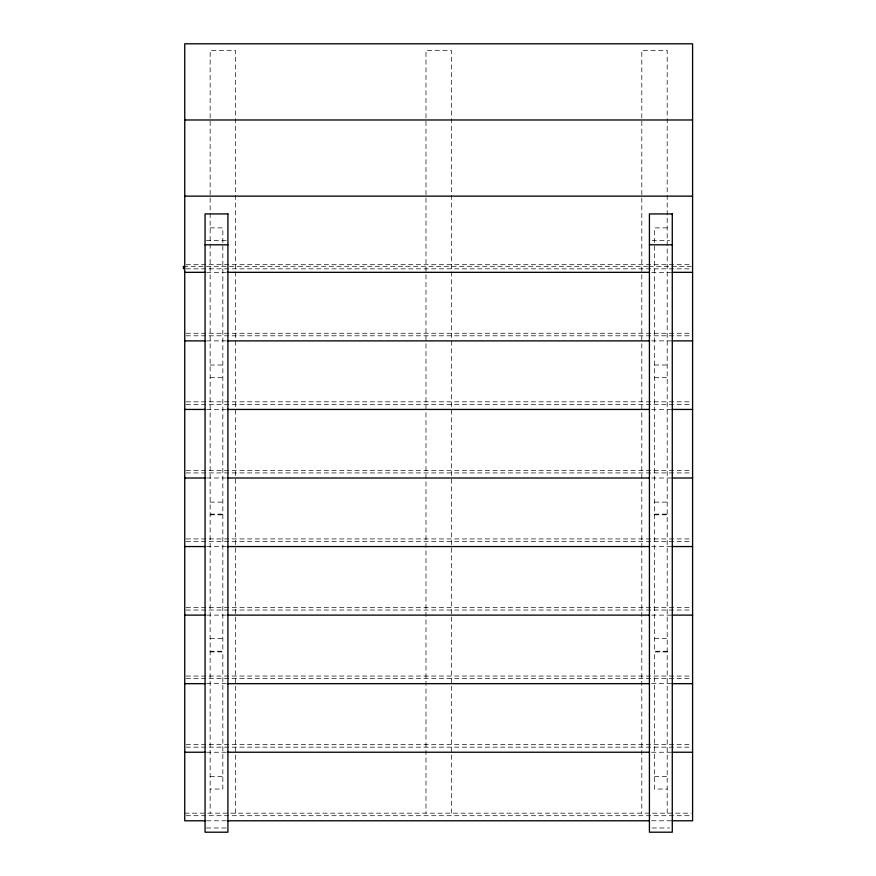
<?xml version="1.0" encoding="UTF-8"?>
<svg xmlns="http://www.w3.org/2000/svg" width="876" height="876" viewBox="0 0 876 876"><rect width="100%" height="100%" fill="white"/><g stroke="black" fill="none" stroke-linecap="round" stroke-linejoin="round"><path stroke-width="0.66" stroke-dasharray="4.38 3.29" d="M210.141 227.891L222.843 227.891L222.843 651.24L210.141 651.24M667.194 227.891L654.503 227.891L654.503 651.24L667.194 651.24M206.407 240.582L226.577 240.582M652.105 240.582L669.582 240.582M186.117 264.705L691.219 264.705M183.412 266.304L647.561 266.304M648.93 266.304L691.252 266.304M186.139 268.844L691.252 268.844M206.594 272.326L225.701 272.326M651.635 272.326L670.742 272.326M186.117 333.263L691.219 333.263M186.117 335.804L692.587 335.804M206.594 340.884L225.701 340.884M651.635 340.884L670.742 340.884M210.141 365.007L222.843 365.007M654.503 365.007L667.194 365.007M210.141 377.698L222.843 377.698M654.503 377.698L667.194 377.698M186.117 401.821L691.219 401.821M186.117 404.362L691.219 404.362M206.594 409.442L225.701 409.442M651.635 409.442L670.742 409.442M186.117 470.379L691.219 470.379M186.117 472.92L691.219 472.92M206.594 478L225.701 478M651.635 478L670.742 478M210.141 502.123L222.843 502.123M654.503 502.123L667.194 502.123M210.141 514.124L222.843 514.124M654.503 514.124L667.194 514.124M210.141 514.814L222.843 514.814M654.503 514.814L667.194 514.814M186.117 538.937L691.219 538.937M186.117 541.477L692.587 541.477M206.594 546.558L225.701 546.558M651.635 546.558L670.742 546.558M186.117 607.495L691.219 607.495M186.117 610.035L691.219 610.035M206.594 615.116L225.701 615.116M651.635 615.116L670.742 615.116M210.141 638.549L222.843 638.549M654.503 638.549L667.194 638.549M210.141 651.93L222.843 651.93L222.843 789.046L210.141 789.046M667.194 651.93L654.503 651.93L654.503 789.046L667.194 789.046M186.117 676.053L691.219 676.053M186.117 678.593L691.219 678.593M206.594 683.674L225.701 683.674M651.635 683.674L670.742 683.674M186.117 744.611L691.219 744.611M186.117 747.151L691.219 747.151M206.594 752.232L225.701 752.232M651.635 752.232L670.742 752.232M210.141 776.355L222.843 776.355M654.503 776.355L667.194 776.355M184.748 813.169L691.219 813.169M186.117 815.709L691.219 815.709M206.594 820.79L225.701 820.79M651.635 820.79L670.742 820.79M206.407 827.973L226.577 827.973M652.105 827.973L669.582 827.973M667.194 813.169L667.194 50.403L641.801 50.403L641.801 813.169M451.37 813.169L451.37 50.403L425.977 50.403L425.977 813.169M235.534 813.169L235.534 50.403L210.141 50.403L210.141 813.169"/><path stroke-width="1.31" d="M184.748 119.979L692.587 119.979M184.748 196.147L692.587 196.147M205.061 244.809L227.913 244.809M649.423 244.809L672.275 244.809M184.748 272.326L205.225 272.326M227.07 272.326L648.908 272.326M672.111 272.326L692.587 272.326M184.748 340.884L205.225 340.884M227.07 340.884L648.908 340.884M672.111 340.884L692.587 340.884M184.748 409.442L205.225 409.442M227.07 409.442L648.908 409.442M672.111 409.442L692.587 409.442M184.748 478L205.225 478M227.07 478L648.908 478M672.111 478L692.587 478M184.748 546.558L205.225 546.558M227.07 546.558L648.908 546.558M672.111 546.558L692.587 546.558M184.748 615.116L205.225 615.116M227.07 615.116L648.908 615.116M672.111 615.116L692.587 615.116M184.748 683.674L205.225 683.674M227.07 683.674L648.908 683.674M672.111 683.674L692.587 683.674M184.748 752.232L205.225 752.232M227.07 752.232L648.908 752.232M672.111 752.232L692.587 752.232M205.225 820.79L184.748 820.79L184.748 43.8L692.587 43.8L692.587 820.79L672.111 820.79M227.07 820.79L648.908 820.79M183.412 266.304L183.412 268.844M227.913 213.93L205.061 213.93L205.061 832.2L227.913 832.2L227.913 213.93M672.275 213.93L649.423 213.93L649.423 832.2L672.275 832.2L672.275 213.93"/></g></svg>
